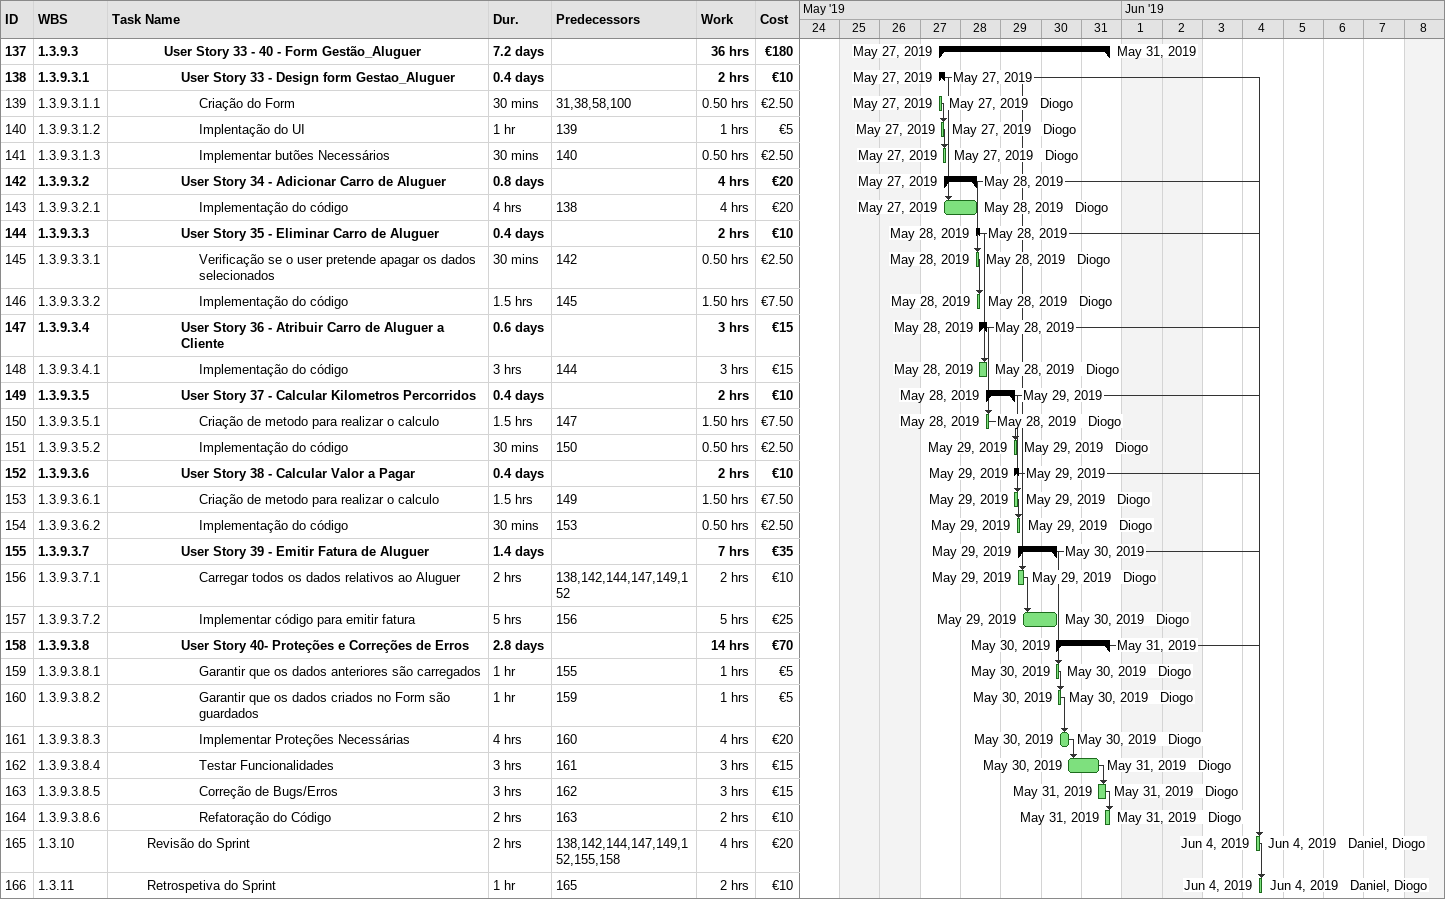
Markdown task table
| ID | WBS | Task | Duration | Start | Finish | Predecessors | Resources | Work (h) | Cost (€) |
|---|---|---|---|---|---|---|---|---|---|
| 137 | 1.3.9.3 | **User Story 33 - 40 - Form Gestão_Aluguer** | 7.2d | 2019-05-27 | 2019-05-31 |  |  | 36 | 180 |
| 138 | 1.3.9.3.1 | **User Story 33 - Design form Gestao_Aluguer** | 0.4d | 2019-05-27 | 2019-05-27 |  |  | 2 | 10 |
| 139 | 1.3.9.3.1.1 | Criação do Form | 30min | 2019-05-27 | 2019-05-27 | 31, 38, 58, 100 | Diogo | 0.50 | 2.50 |
| 140 | 1.3.9.3.1.2 | Implentação do UI | 1h | 2019-05-27 | 2019-05-27 | 139 | Diogo | 1 | 5 |
| 141 | 1.3.9.3.1.3 | Implementar butões Necessários | 30min | 2019-05-27 | 2019-05-27 | 140 | Diogo | 0.50 | 2.50 |
| 142 | 1.3.9.3.2 | **User Story 34 - Adicionar Carro de Aluguer** | 0.8d | 2019-05-27 | 2019-05-28 |  |  | 4 | 20 |
| 143 | 1.3.9.3.2.1 | Implementação do código | 4h | 2019-05-27 | 2019-05-28 | 138 | Diogo | 4 | 20 |
| 144 | 1.3.9.3.3 | **User Story 35 - Eliminar Carro de Aluguer** | 0.4d | 2019-05-28 | 2019-05-28 |  |  | 2 | 10 |
| 145 | 1.3.9.3.3.1 | Verificação se o user pretende apagar os dados selecionados | 30min | 2019-05-28 | 2019-05-28 | 142 | Diogo | 0.50 | 2.50 |
| 146 | 1.3.9.3.3.2 | Implementação do código | 1.5h | 2019-05-28 | 2019-05-28 | 145 | Diogo | 1.50 | 7.50 |
| 147 | 1.3.9.3.4 | **User Story 36 - Atribuir Carro de Aluguer a Cliente** | 0.6d | 2019-05-28 | 2019-05-28 |  |  | 3 | 15 |
| 148 | 1.3.9.3.4.1 | Implementação do código | 3h | 2019-05-28 | 2019-05-28 | 144 | Diogo | 3 | 15 |
| 149 | 1.3.9.3.5 | **User Story 37 - Calcular Kilometros Percorridos** | 0.4d | 2019-05-28 | 2019-05-29 |  |  | 2 | 10 |
| 150 | 1.3.9.3.5.1 | Criação de metodo para realizar o calculo | 1.5h | 2019-05-28 | 2019-05-28 | 147 | Diogo | 1.50 | 7.50 |
| 151 | 1.3.9.3.5.2 | Implementação do código | 30min | 2019-05-29 | 2019-05-29 | 150 | Diogo | 0.50 | 2.50 |
| 152 | 1.3.9.3.6 | **User Story 38 - Calcular Valor a Pagar** | 0.4d | 2019-05-29 | 2019-05-29 |  |  | 2 | 10 |
| 153 | 1.3.9.3.6.1 | Criação de metodo para realizar o calculo | 1.5h | 2019-05-29 | 2019-05-29 | 149 | Diogo | 1.50 | 7.50 |
| 154 | 1.3.9.3.6.2 | Implementação do código | 30min | 2019-05-29 | 2019-05-29 | 153 | Diogo | 0.50 | 2.50 |
| 155 | 1.3.9.3.7 | **User Story 39 - Emitir Fatura de Aluguer** | 1.4d | 2019-05-29 | 2019-05-30 |  |  | 7 | 35 |
| 156 | 1.3.9.3.7.1 | Carregar todos os dados relativos ao Aluguer | 2h | 2019-05-29 | 2019-05-29 | 138, 142, 144, 147, 149, 152 | Diogo | 2 | 10 |
| 157 | 1.3.9.3.7.2 | Implementar código para emitir fatura | 5h | 2019-05-29 | 2019-05-30 | 156 | Diogo | 5 | 25 |
| 158 | 1.3.9.3.8 | **User Story 40- Proteções e Correções de Erros** | 2.8d | 2019-05-30 | 2019-05-31 |  |  | 14 | 70 |
| 159 | 1.3.9.3.8.1 | Garantir que os dados anteriores são carregados | 1h | 2019-05-30 | 2019-05-30 | 155 | Diogo | 1 | 5 |
| 160 | 1.3.9.3.8.2 | Garantir que os dados criados no Form são guardados | 1h | 2019-05-30 | 2019-05-30 | 159 | Diogo | 1 | 5 |
| 161 | 1.3.9.3.8.3 | Implementar Proteções Necessárias | 4h | 2019-05-30 | 2019-05-30 | 160 | Diogo | 4 | 20 |
| 162 | 1.3.9.3.8.4 | Testar Funcionalidades | 3h | 2019-05-30 | 2019-05-31 | 161 | Diogo | 3 | 15 |
| 163 | 1.3.9.3.8.5 | Correção de Bugs/Erros | 3h | 2019-05-31 | 2019-05-31 | 162 | Diogo | 3 | 15 |
| 164 | 1.3.9.3.8.6 | Refatoração do Código | 2h | 2019-05-31 | 2019-05-31 | 163 | Diogo | 2 | 10 |
| 165 | 1.3.10 | Revisão do Sprint | 2h | 2019-06-04 | 2019-06-04 | 138, 142, 144, 147, 149, 152, 155, 158 | Daniel, Diogo | 4 | 20 |
| 166 | 1.3.11 | Retrospetiva do Sprint | 1h | 2019-06-04 | 2019-06-04 | 165 | Daniel, Diogo | 2 | 10 |
